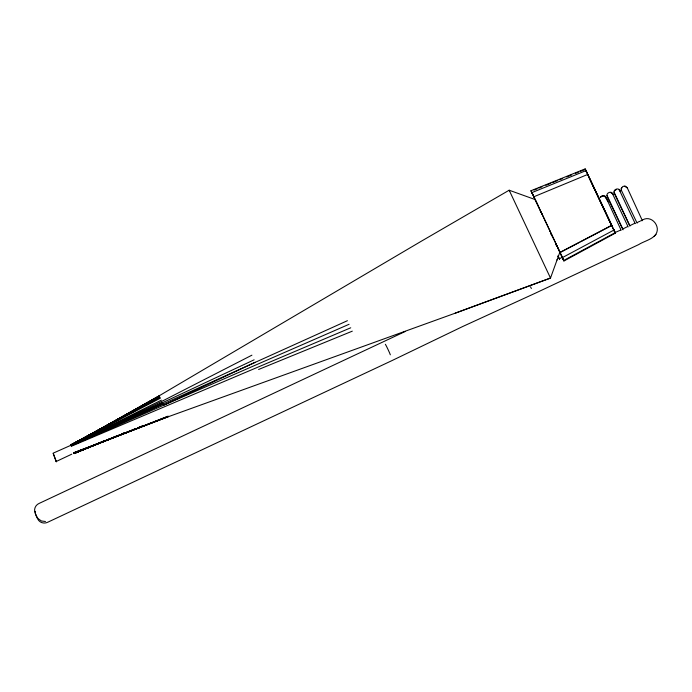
<?xml version="1.0" encoding="UTF-8"?>
<svg xmlns="http://www.w3.org/2000/svg" width="692" height="692" viewBox="0 0 692 692"><rect width="100%" height="100%" fill="white"/><g stroke="black" fill="none" stroke-linecap="round" stroke-linejoin="round"><path stroke-width="1.04" d="M128.963 431.324L73.914 453.321L168.251 416.203L73.845 453.078L168.441 416.515L73.75 452.776L168.554 416.636L455.249 313.165L550.503 278.054L559.837 252.217L556.948 245.859M621.226 189.227L621.753 187.852M35.275 511.327L35.378 513.395A16.236 11.582 68 0 0 38.743 520.548C40.958 523.135 44.885 523.783 47.86 522.175L391.733 360.714L462.957 326.399L534.726 293.477L638.716 244.579C645.195 240.332 657.91 238.541 657.313 228.542C656.509 221.475 649.226 216.051 642.617 219.892M654.174 236.353L656.016 234.363M600.31 197.038L602.213 195.732L604.955 195.957L607.974 201.614M600.448 197.436L601.651 196.45M614.531 190.819L616.235 189.591M628.163 226.915L611.987 192.644C610.102 191.476 607.178 192.852 606.867 195.058L622.748 229L627.212 226.777M635.204 223.602L619.029 189.34C617.134 188.172 614.219 189.547 613.908 191.745L629.781 225.687L634.962 223.213M642.167 220.376L640.238 221.068M557.311 259.855L556.826 259.872M615.785 232.227L620.663 230.064M86.846 436.73L84.035 438.321L85.929 437.283M88.723 435.666L159.091 395.85L421.437 241.145L509.165 190.214L535.028 199.512L536.43 202.289M88.749 435.692L159.195 395.971L73.629 443.866L79.286 440.743M637.289 222.539L638.24 222.028M81.172 439.697L159.385 396.282L70.74 445.207L159.653 396.75L70.696 445.034L159.99 397.39L70.679 444.939L160.388 398.177M563.928 260.979L562.319 257.493L563.738 260.46L615.145 232.685L613.839 229.978L615.309 233.161L563.928 260.979L560.131 253.142M580.7 241.543L611.719 225.281L613.951 230.055L562.44 257.58L561.644 255.953L563.738 260.46M579.758 242.036L560.001 252.364L562.44 257.58M587.819 174.41L588.131 175.154L585.994 170.63L531.88 192.618L534.224 197.566L533.878 196.762L587.819 174.41L605.413 211.665L611.832 225.445L560.122 252.537L560.658 253.973L559.871 252.442M251.914 355.178L161.919 401.308L70.904 445.285L53.102 453.191L56.363 461.884L53.31 453.563M70.809 445.086L161.366 400.158M561.982 257.398L559.499 258.782M638.872 221.717L639.555 221.388M75.696 452.326L73.75 453.243L77.66 451.452M254.12 359.823L71.025 445.553L347.419 320.699M56.156 461.521L71.795 454.16M163.113 403.843L71.164 445.873L163.727 405.183L255.253 362.253M70.904 445.285L162.499 402.545M405.443 331.382L39.167 503.404C36.045 504.667 34.09 508.101 34.678 511.431A16.236 11.461 61.7 0 0 38.043 518.585L41.39 520.981L45.464 521.491M73.845 453.442L84.666 448.632M163.727 405.183L349.097 324.28M71.328 446.262L350.732 327.792M119.82 434.749L73.975 453.589L98.774 443.157M73.975 453.589L98.783 443.139M124.802 432.699L121.809 433.936L124.794 432.656M258.6 369.476L352.306 331.165M117.813 435.519L73.957 453.494L135.978 428.582M537.269 204.045L530.937 190.75L585.129 168.917L586.92 172.663L585.994 170.63M534.077 190.066L537.027 188.864M538.99 188.06L541.94 186.857M575.467 173.398L578.417 172.196M580.38 171.391L585.302 169.393L586.6 172.1L585.129 168.917M545.884 185.274L550.815 183.293M566.592 176.97L571.523 174.99M142.984 425.77L137.976 427.786L142.967 425.727M552.787 182.498L557.717 180.525M559.69 179.738L562.648 178.553M130.961 430.528L135.969 428.53M602.248 196.173L603.77 195.879L606.002 197.428L621.131 230.228M455.249 313.165L550.503 278.054L509.165 190.214L509.459 190.914M624.962 186.347L627.255 187.904M610.742 192.566L613.034 194.123M619.176 189.738L620.075 190.81M619.314 190.136L620.214 191.208M612.273 193.44L613.181 194.521M605.24 196.753L606.14 197.825M605.379 197.151L606.279 198.223M588.719 176.797L595.034 190.412M560.001 252.364L533.878 196.762M385.366 344.27L386.266 345.879A22.334 3.529 65.3 0 1 389.631 353.032L390.331 354.814M530.479 286.799L531.395 288.486M613.951 230.055L613.224 228.568L615.145 232.685M606.616 215.03L615.309 233.161M621.338 190.214L637.107 223.179M614.306 193.526L629.928 226.085M607.265 196.839L623.034 229.796M610.136 222.331L612.325 226.76L611.78 225.505M556.238 244.76L556.965 246.283M558.02 255.91L559.543 259.189M557.986 256.152L559.37 259.024M603.208 207.808L606.235 214.209M609.808 221.639L605.336 212.228M536.594 202.592L538.289 206.173M551.1 234.104L551.905 235.782M530.937 190.75L532.892 194.841L531.88 192.618M537.675 204.858L539.457 208.638M555.936 244.241L556.775 245.989L555.866 244.164M538.93 207.488L542.191 214.399M595.475 191.355L597.265 195.127M603.476 208.283L601.14 203.327M603.856 209.105L604.964 211.449M541.845 213.629L545.287 220.938M551.1 233.948L551.974 235.79M600.742 202.496L596.072 192.54M545.14 220.61L550.304 231.604M588.278 175.837L585.302 169.393M595.708 191.77L589.238 177.835M550.123 231.24L553.557 238.541M602.844 207.046L597.672 196.009M553.168 237.745L556.385 244.613M540.158 210.627L540.936 212.392M555.823 243.437L560.062 252.606M642.384 220.696L627.116 187.506L624.885 185.949L622.705 186.555L621.087 188.829L621.485 190.611M611.2 224.243L588.122 175.318L588.287 175.733M614.332 192.938L614.591 194.322M614.046 192.142L614.444 193.924M607.014 195.455L607.55 197.635M103.731 441.072L100.755 442.326L103.739 441.055"/></g></svg>
